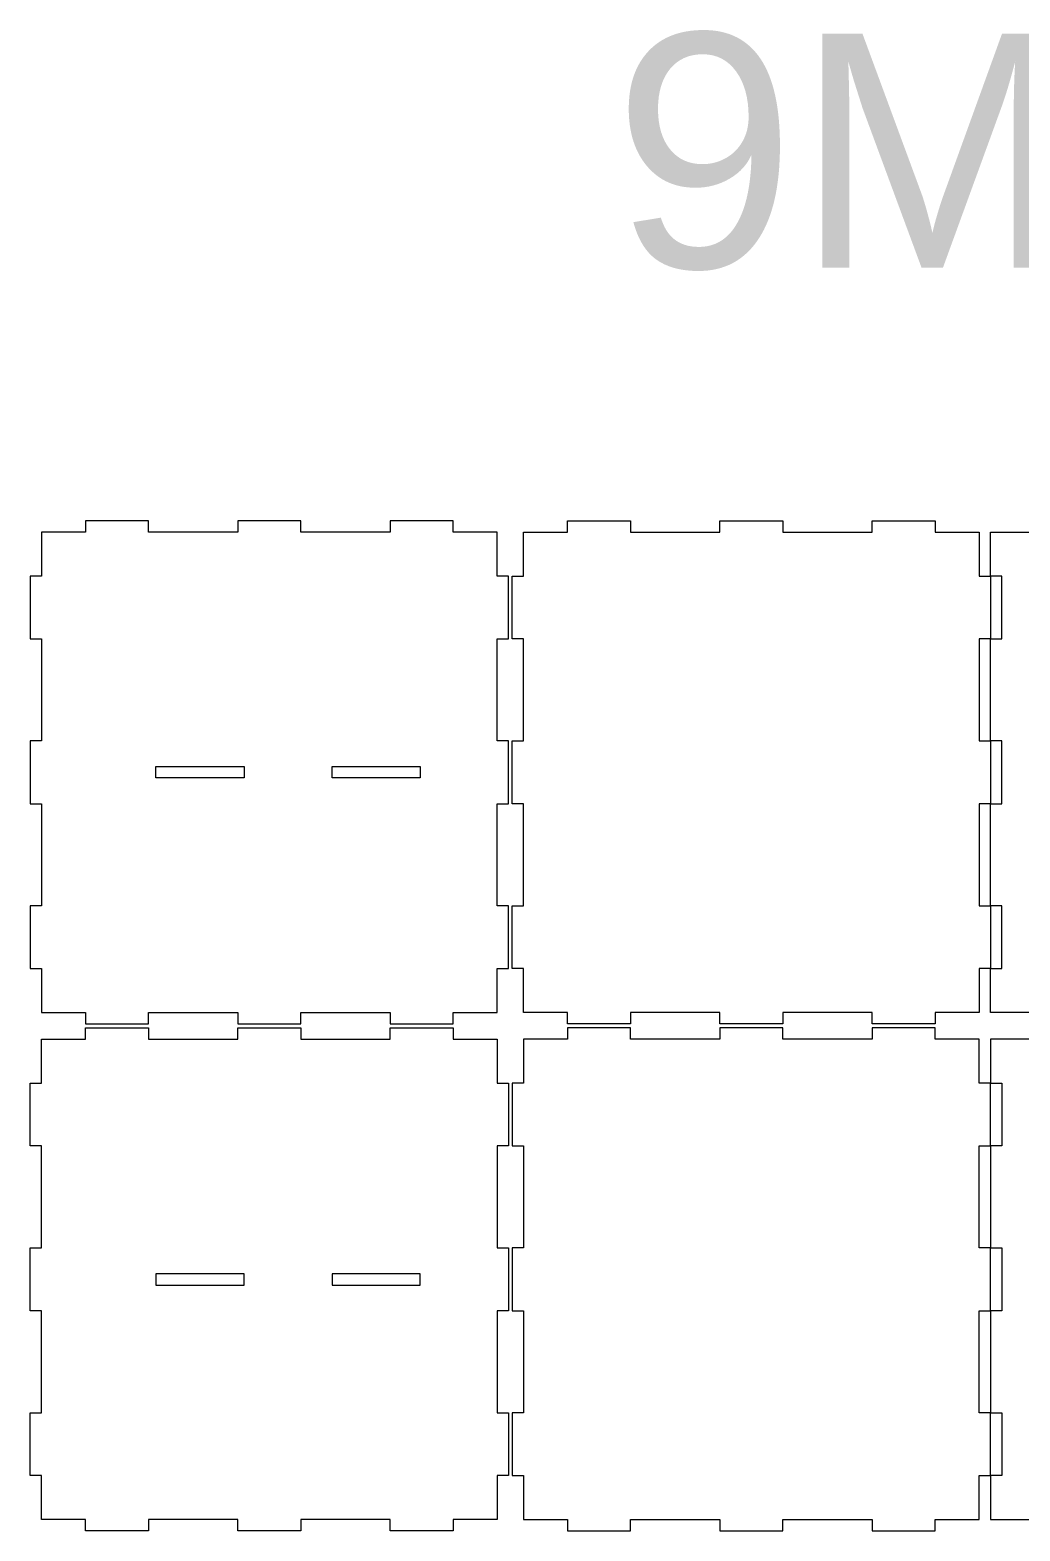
# Model space of a CAD drawing. Header units: millimetres. Extents: x -1649 to 1561, y -460 to 2135.
# Drawn here: x -1649 to -863, y 942 to 2135 of the extents above; entities that cross this region are included whole.
import ezdxf

# ---------------------------------------------------------------- set-up
doc = ezdxf.new("R2010")
doc.units = ezdxf.units.MM
doc.header["$MEASUREMENT"] = 0
doc.layers.add('Layer 1', color=7, linetype='Continuous')
doc.styles.add('0', font='arial.ttf', dxfattribs={"height": 1})

msp = doc.modelspace()

# ---------------------------------------------------------------- linework, layer by layer
at = {"layer": 'Layer 1', "color": 250, "lineweight": 20}
for points, knots in [([(-1555.2478, 1345.2375), (-1555.2478, 1345.2375), (-1605.2478, 1345.2375), (-1605.2478, 1345.2375), (-1605.2478, 1345.2375), (-1605.2478, 1345.2375), (-1605.2478, 1354.2375), (-1605.2478, 1354.2375), (-1605.2478, 1354.2375), (-1605.2478, 1354.2375), (-1640.2478, 1354.2375), (-1640.2478, 1354.2375), (-1640.2478, 1354.2375), (-1640.2478, 1354.2375), (-1640.2478, 1389.2375), (-1640.2478, 1389.2375), (-1640.2478, 1389.2375), (-1640.2478, 1389.2375), (-1649.2478, 1389.2375), (-1649.2478, 1389.2375), (-1649.2478, 1389.2375), (-1649.2478, 1389.2375), (-1649.2478, 1439.2375), (-1649.2478, 1439.2375), (-1649.2478, 1439.2375), (-1649.2478, 1439.2375), (-1640.2478, 1439.2375), (-1640.2478, 1439.2375), (-1640.2478, 1439.2375), (-1640.2478, 1439.2375), (-1640.2478, 1520.2375), (-1640.2478, 1520.2375), (-1640.2478, 1520.2375), (-1640.2478, 1520.2375), (-1649.2478, 1520.2375), (-1649.2478, 1520.2375), (-1649.2478, 1520.2375), (-1649.2478, 1520.2375), (-1649.2478, 1570.2374), (-1649.2478, 1570.2374), (-1649.2478, 1570.2374), (-1649.2478, 1570.2374), (-1640.2478, 1570.2374), (-1640.2478, 1570.2374), (-1640.2478, 1570.2374), (-1640.2478, 1570.2374), (-1640.2478, 1651.2374), (-1640.2478, 1651.2374), (-1640.2478, 1651.2374), (-1640.2478, 1651.2374), (-1649.2478, 1651.2374), (-1649.2478, 1651.2374), (-1649.2478, 1651.2374), (-1649.2478, 1651.2374), (-1649.2478, 1701.2374), (-1649.2478, 1701.2374), (-1649.2478, 1701.2374), (-1649.2478, 1701.2374), (-1640.2478, 1701.2374), (-1640.2478, 1701.2374), (-1640.2478, 1701.2374), (-1640.2478, 1701.2374), (-1640.2478, 1736.2374), (-1640.2478, 1736.2374), (-1640.2478, 1736.2374), (-1640.2478, 1736.2374), (-1605.2478, 1736.2374), (-1605.2478, 1736.2374), (-1605.2478, 1736.2374), (-1605.2478, 1736.2374), (-1605.2478, 1745.2374), (-1605.2478, 1745.2374), (-1605.2478, 1745.2374), (-1605.2478, 1745.2374), (-1555.2478, 1745.2374), (-1555.2478, 1745.2374), (-1555.2478, 1745.2374), (-1555.2478, 1745.2374), (-1555.2478, 1736.2374), (-1555.2478, 1736.2374), (-1555.2478, 1736.2374), (-1555.2478, 1736.2374), (-1484.2478, 1736.2374), (-1484.2478, 1736.2374), (-1484.2478, 1736.2374), (-1484.2478, 1736.2374), (-1484.2478, 1745.2374), (-1484.2478, 1745.2374), (-1484.2478, 1745.2374), (-1484.2478, 1745.2374), (-1434.2479, 1745.2374), (-1434.2479, 1745.2374), (-1434.2479, 1745.2374), (-1434.2479, 1745.2374), (-1434.2479, 1736.2374), (-1434.2479, 1736.2374), (-1434.2479, 1736.2374), (-1434.2479, 1736.2374), (-1363.2479, 1736.2374), (-1363.2479, 1736.2374), (-1363.2479, 1736.2374), (-1363.2479, 1736.2374), (-1363.2479, 1745.2374), (-1363.2479, 1745.2374), (-1363.2479, 1745.2374), (-1363.2479, 1745.2374), (-1313.2479, 1745.2374), (-1313.2479, 1745.2374), (-1313.2479, 1745.2374), (-1313.2479, 1745.2374), (-1313.2479, 1736.2374), (-1313.2479, 1736.2374), (-1313.2479, 1736.2374), (-1313.2479, 1736.2374), (-1278.2479, 1736.2374), (-1278.2479, 1736.2374), (-1278.2479, 1736.2374), (-1278.2479, 1736.2374), (-1278.2479, 1701.2374), (-1278.2479, 1701.2374), (-1278.2479, 1701.2374), (-1278.2479, 1701.2374), (-1269.2479, 1701.2374), (-1269.2479, 1701.2374), (-1269.2479, 1701.2374), (-1269.2479, 1701.2374), (-1269.2479, 1651.2374), (-1269.2479, 1651.2374), (-1269.2479, 1651.2374), (-1269.2479, 1651.2374), (-1278.2479, 1651.2374), (-1278.2479, 1651.2374), (-1278.2479, 1651.2374), (-1278.2479, 1651.2374), (-1278.2479, 1570.2374), (-1278.2479, 1570.2374), (-1278.2479, 1570.2374), (-1278.2479, 1570.2374), (-1269.2479, 1570.2374), (-1269.2479, 1570.2374), (-1269.2479, 1570.2374), (-1269.2479, 1570.2374), (-1269.2479, 1520.2375), (-1269.2479, 1520.2375), (-1269.2479, 1520.2375), (-1269.2479, 1520.2375), (-1278.2479, 1520.2375), (-1278.2479, 1520.2375), (-1278.2479, 1520.2375), (-1278.2479, 1520.2375), (-1278.2479, 1439.2375), (-1278.2479, 1439.2375), (-1278.2479, 1439.2375), (-1278.2479, 1439.2375), (-1269.2479, 1439.2375), (-1269.2479, 1439.2375), (-1269.2479, 1439.2375), (-1269.2479, 1439.2375), (-1269.2479, 1389.2375), (-1269.2479, 1389.2375), (-1269.2479, 1389.2375), (-1269.2479, 1389.2375), (-1278.2479, 1389.2375), (-1278.2479, 1389.2375), (-1278.2479, 1389.2375), (-1278.2479, 1389.2375), (-1278.2479, 1354.2375), (-1278.2479, 1354.2375), (-1278.2479, 1354.2375), (-1278.2479, 1354.2375), (-1313.2479, 1354.2375), (-1313.2479, 1354.2375), (-1313.2479, 1354.2375), (-1313.2479, 1354.2375), (-1313.2479, 1345.2375), (-1313.2479, 1345.2375), (-1313.2479, 1345.2375), (-1313.2479, 1345.2375), (-1363.2479, 1345.2375), (-1363.2479, 1345.2375), (-1363.2479, 1345.2375), (-1363.2479, 1345.2375), (-1363.2479, 1354.2375), (-1363.2479, 1354.2375), (-1363.2479, 1354.2375), (-1363.2479, 1354.2375), (-1434.2479, 1354.2375), (-1434.2479, 1354.2375), (-1434.2479, 1354.2375), (-1434.2479, 1354.2375), (-1434.2479, 1345.2375), (-1434.2479, 1345.2375), (-1434.2479, 1345.2375), (-1434.2479, 1345.2375), (-1484.2478, 1345.2375), (-1484.2478, 1345.2375), (-1484.2478, 1345.2375), (-1484.2478, 1345.2375), (-1484.2478, 1354.2375), (-1484.2478, 1354.2375), (-1484.2478, 1354.2375), (-1484.2478, 1354.2375), (-1555.2478, 1354.2375), (-1555.2478, 1354.2375), (-1555.2478, 1354.2375), (-1555.2478, 1354.2375), (-1555.2478, 1345.2375), (-1555.2478, 1345.2375)], [0, 0, 0, 0, 0.018867925, 0.018867925, 0.018867925, 0.018867925, 0.037735849, 0.037735849, 0.037735849, 0.037735849, 0.056603774, 0.056603774, 0.056603774, 0.056603774, 0.075471698, 0.075471698, 0.075471698, 0.075471698, 0.094339623, 0.094339623, 0.094339623, 0.094339623, 0.113207547, 0.113207547, 0.113207547, 0.113207547, 0.132075472, 0.132075472, 0.132075472, 0.132075472, 0.150943396, 0.150943396, 0.150943396, 0.150943396, 0.169811321, 0.169811321, 0.169811321, 0.169811321, 0.188679245, 0.188679245, 0.188679245, 0.188679245, 0.20754717, 0.20754717, 0.20754717, 0.20754717, 0.226415094, 0.226415094, 0.226415094, 0.226415094, 0.245283019, 0.245283019, 0.245283019, 0.245283019, 0.264150943, 0.264150943, 0.264150943, 0.264150943, 0.283018868, 0.283018868, 0.283018868, 0.283018868, 0.301886792, 0.301886792, 0.301886792, 0.301886792, 0.320754717, 0.320754717, 0.320754717, 0.320754717, 0.339622642, 0.339622642, 0.339622642, 0.339622642, 0.358490566, 0.358490566, 0.358490566, 0.358490566, 0.377358491, 0.377358491, 0.377358491, 0.377358491, 0.396226415, 0.396226415, 0.396226415, 0.396226415, 0.41509434, 0.41509434, 0.41509434, 0.41509434, 0.433962264, 0.433962264, 0.433962264, 0.433962264, 0.452830189, 0.452830189, 0.452830189, 0.452830189, 0.471698113, 0.471698113, 0.471698113, 0.471698113, 0.490566038, 0.490566038, 0.490566038, 0.490566038, 0.509433962, 0.509433962, 0.509433962, 0.509433962, 0.528301887, 0.528301887, 0.528301887, 0.528301887, 0.547169811, 0.547169811, 0.547169811, 0.547169811, 0.566037736, 0.566037736, 0.566037736, 0.566037736, 0.58490566, 0.58490566, 0.58490566, 0.58490566, 0.603773585, 0.603773585, 0.603773585, 0.603773585, 0.622641509, 0.622641509, 0.622641509, 0.622641509, 0.641509434, 0.641509434, 0.641509434, 0.641509434, 0.660377358, 0.660377358, 0.660377358, 0.660377358, 0.679245283, 0.679245283, 0.679245283, 0.679245283, 0.698113208, 0.698113208, 0.698113208, 0.698113208, 0.716981132, 0.716981132, 0.716981132, 0.716981132, 0.735849057, 0.735849057, 0.735849057, 0.735849057, 0.754716981, 0.754716981, 0.754716981, 0.754716981, 0.773584906, 0.773584906, 0.773584906, 0.773584906, 0.79245283, 0.79245283, 0.79245283, 0.79245283, 0.811320755, 0.811320755, 0.811320755, 0.811320755, 0.830188679, 0.830188679, 0.830188679, 0.830188679, 0.849056604, 0.849056604, 0.849056604, 0.849056604, 0.867924528, 0.867924528, 0.867924528, 0.867924528, 0.886792453, 0.886792453, 0.886792453, 0.886792453, 0.905660377, 0.905660377, 0.905660377, 0.905660377, 0.924528302, 0.924528302, 0.924528302, 0.924528302, 0.943396226, 0.943396226, 0.943396226, 0.943396226, 0.962264151, 0.962264151, 0.962264151, 0.962264151, 1, 1, 1, 1]), ([(-980.248, 1345.2375), (-980.248, 1345.2375), (-930.248, 1345.2375), (-930.248, 1345.2375), (-930.248, 1345.2375), (-930.248, 1345.2375), (-930.248, 1354.2375), (-930.248, 1354.2375), (-930.248, 1354.2375), (-930.248, 1354.2375), (-895.248, 1354.2375), (-895.248, 1354.2375), (-895.248, 1354.2375), (-895.248, 1354.2375), (-895.248, 1389.2375), (-895.248, 1389.2375), (-895.248, 1389.2375), (-895.248, 1389.2375), (-886.248, 1389.2375), (-886.248, 1389.2375), (-886.248, 1389.2375), (-886.248, 1389.2375), (-886.248, 1439.2375), (-886.248, 1439.2375), (-886.248, 1439.2375), (-886.248, 1439.2375), (-895.248, 1439.2375), (-895.248, 1439.2375), (-895.248, 1439.2375), (-895.248, 1439.2375), (-895.248, 1520.2375), (-895.248, 1520.2375), (-895.248, 1520.2375), (-895.248, 1520.2375), (-886.248, 1520.2375), (-886.248, 1520.2375), (-886.248, 1520.2375), (-886.248, 1520.2375), (-886.248, 1570.2374), (-886.248, 1570.2374), (-886.248, 1570.2374), (-886.248, 1570.2374), (-895.248, 1570.2374), (-895.248, 1570.2374), (-895.248, 1570.2374), (-895.248, 1570.2374), (-895.248, 1651.2374), (-895.248, 1651.2374), (-895.248, 1651.2374), (-895.248, 1651.2374), (-886.248, 1651.2374), (-886.248, 1651.2374), (-886.248, 1651.2374), (-886.248, 1651.2374), (-886.248, 1701.2374), (-886.248, 1701.2374), (-886.248, 1701.2374), (-886.248, 1701.2374), (-895.248, 1701.2374), (-895.248, 1701.2374), (-895.248, 1701.2374), (-895.248, 1701.2374), (-895.248, 1736.2374), (-895.248, 1736.2374), (-895.248, 1736.2374), (-895.248, 1736.2374), (-930.248, 1736.2374), (-930.248, 1736.2374), (-930.248, 1736.2374), (-930.248, 1736.2374), (-930.248, 1745.2374), (-930.248, 1745.2374), (-930.248, 1745.2374), (-930.248, 1745.2374), (-980.248, 1745.2374), (-980.248, 1745.2374), (-980.248, 1745.2374), (-980.248, 1745.2374), (-980.248, 1736.2374), (-980.248, 1736.2374), (-980.248, 1736.2374), (-980.248, 1736.2374), (-1051.248, 1736.2374), (-1051.248, 1736.2374), (-1051.248, 1736.2374), (-1051.248, 1736.2374), (-1051.248, 1745.2374), (-1051.248, 1745.2374), (-1051.248, 1745.2374), (-1051.248, 1745.2374), (-1101.2479, 1745.2374), (-1101.2479, 1745.2374), (-1101.2479, 1745.2374), (-1101.2479, 1745.2374), (-1101.2479, 1736.2374), (-1101.2479, 1736.2374), (-1101.2479, 1736.2374), (-1101.2479, 1736.2374), (-1172.2479, 1736.2374), (-1172.2479, 1736.2374), (-1172.2479, 1736.2374), (-1172.2479, 1736.2374), (-1172.2479, 1745.2374), (-1172.2479, 1745.2374), (-1172.2479, 1745.2374), (-1172.2479, 1745.2374), (-1222.2479, 1745.2374), (-1222.2479, 1745.2374), (-1222.2479, 1745.2374), (-1222.2479, 1745.2374), (-1222.2479, 1736.2374), (-1222.2479, 1736.2374), (-1222.2479, 1736.2374), (-1222.2479, 1736.2374), (-1257.2479, 1736.2374), (-1257.2479, 1736.2374), (-1257.2479, 1736.2374), (-1257.2479, 1736.2374), (-1257.2479, 1701.2374), (-1257.2479, 1701.2374), (-1257.2479, 1701.2374), (-1257.2479, 1701.2374), (-1266.2479, 1701.2374), (-1266.2479, 1701.2374), (-1266.2479, 1701.2374), (-1266.2479, 1701.2374), (-1266.2479, 1651.2374), (-1266.2479, 1651.2374), (-1266.2479, 1651.2374), (-1266.2479, 1651.2374), (-1257.2479, 1651.2374), (-1257.2479, 1651.2374), (-1257.2479, 1651.2374), (-1257.2479, 1651.2374), (-1257.2479, 1570.2374), (-1257.2479, 1570.2374), (-1257.2479, 1570.2374), (-1257.2479, 1570.2374), (-1266.2479, 1570.2374), (-1266.2479, 1570.2374), (-1266.2479, 1570.2374), (-1266.2479, 1570.2374), (-1266.2479, 1520.2375), (-1266.2479, 1520.2375), (-1266.2479, 1520.2375), (-1266.2479, 1520.2375), (-1257.2479, 1520.2375), (-1257.2479, 1520.2375), (-1257.2479, 1520.2375), (-1257.2479, 1520.2375), (-1257.2479, 1439.2375), (-1257.2479, 1439.2375), (-1257.2479, 1439.2375), (-1257.2479, 1439.2375), (-1266.2479, 1439.2375), (-1266.2479, 1439.2375), (-1266.2479, 1439.2375), (-1266.2479, 1439.2375), (-1266.2479, 1389.2375), (-1266.2479, 1389.2375), (-1266.2479, 1389.2375), (-1266.2479, 1389.2375), (-1257.2479, 1389.2375), (-1257.2479, 1389.2375), (-1257.2479, 1389.2375), (-1257.2479, 1389.2375), (-1257.2479, 1354.2375), (-1257.2479, 1354.2375), (-1257.2479, 1354.2375), (-1257.2479, 1354.2375), (-1222.2479, 1354.2375), (-1222.2479, 1354.2375), (-1222.2479, 1354.2375), (-1222.2479, 1354.2375), (-1222.2479, 1345.2375), (-1222.2479, 1345.2375), (-1222.2479, 1345.2375), (-1222.2479, 1345.2375), (-1172.2479, 1345.2375), (-1172.2479, 1345.2375), (-1172.2479, 1345.2375), (-1172.2479, 1345.2375), (-1172.2479, 1354.2375), (-1172.2479, 1354.2375), (-1172.2479, 1354.2375), (-1172.2479, 1354.2375), (-1101.2479, 1354.2375), (-1101.2479, 1354.2375), (-1101.2479, 1354.2375), (-1101.2479, 1354.2375), (-1101.2479, 1345.2375), (-1101.2479, 1345.2375), (-1101.2479, 1345.2375), (-1101.2479, 1345.2375), (-1051.248, 1345.2375), (-1051.248, 1345.2375), (-1051.248, 1345.2375), (-1051.248, 1345.2375), (-1051.248, 1354.2375), (-1051.248, 1354.2375), (-1051.248, 1354.2375), (-1051.248, 1354.2375), (-980.248, 1354.2375), (-980.248, 1354.2375), (-980.248, 1354.2375), (-980.248, 1354.2375), (-980.248, 1345.2375), (-980.248, 1345.2375)], [0, 0, 0, 0, 0.018867925, 0.018867925, 0.018867925, 0.018867925, 0.037735849, 0.037735849, 0.037735849, 0.037735849, 0.056603774, 0.056603774, 0.056603774, 0.056603774, 0.075471698, 0.075471698, 0.075471698, 0.075471698, 0.094339623, 0.094339623, 0.094339623, 0.094339623, 0.113207547, 0.113207547, 0.113207547, 0.113207547, 0.132075472, 0.132075472, 0.132075472, 0.132075472, 0.150943396, 0.150943396, 0.150943396, 0.150943396, 0.169811321, 0.169811321, 0.169811321, 0.169811321, 0.188679245, 0.188679245, 0.188679245, 0.188679245, 0.20754717, 0.20754717, 0.20754717, 0.20754717, 0.226415094, 0.226415094, 0.226415094, 0.226415094, 0.245283019, 0.245283019, 0.245283019, 0.245283019, 0.264150943, 0.264150943, 0.264150943, 0.264150943, 0.283018868, 0.283018868, 0.283018868, 0.283018868, 0.301886792, 0.301886792, 0.301886792, 0.301886792, 0.320754717, 0.320754717, 0.320754717, 0.320754717, 0.339622642, 0.339622642, 0.339622642, 0.339622642, 0.358490566, 0.358490566, 0.358490566, 0.358490566, 0.377358491, 0.377358491, 0.377358491, 0.377358491, 0.396226415, 0.396226415, 0.396226415, 0.396226415, 0.41509434, 0.41509434, 0.41509434, 0.41509434, 0.433962264, 0.433962264, 0.433962264, 0.433962264, 0.452830189, 0.452830189, 0.452830189, 0.452830189, 0.471698113, 0.471698113, 0.471698113, 0.471698113, 0.490566038, 0.490566038, 0.490566038, 0.490566038, 0.509433962, 0.509433962, 0.509433962, 0.509433962, 0.528301887, 0.528301887, 0.528301887, 0.528301887, 0.547169811, 0.547169811, 0.547169811, 0.547169811, 0.566037736, 0.566037736, 0.566037736, 0.566037736, 0.58490566, 0.58490566, 0.58490566, 0.58490566, 0.603773585, 0.603773585, 0.603773585, 0.603773585, 0.622641509, 0.622641509, 0.622641509, 0.622641509, 0.641509434, 0.641509434, 0.641509434, 0.641509434, 0.660377358, 0.660377358, 0.660377358, 0.660377358, 0.679245283, 0.679245283, 0.679245283, 0.679245283, 0.698113208, 0.698113208, 0.698113208, 0.698113208, 0.716981132, 0.716981132, 0.716981132, 0.716981132, 0.735849057, 0.735849057, 0.735849057, 0.735849057, 0.754716981, 0.754716981, 0.754716981, 0.754716981, 0.773584906, 0.773584906, 0.773584906, 0.773584906, 0.79245283, 0.79245283, 0.79245283, 0.79245283, 0.811320755, 0.811320755, 0.811320755, 0.811320755, 0.830188679, 0.830188679, 0.830188679, 0.830188679, 0.849056604, 0.849056604, 0.849056604, 0.849056604, 0.867924528, 0.867924528, 0.867924528, 0.867924528, 0.886792453, 0.886792453, 0.886792453, 0.886792453, 0.905660377, 0.905660377, 0.905660377, 0.905660377, 0.924528302, 0.924528302, 0.924528302, 0.924528302, 0.943396226, 0.943396226, 0.943396226, 0.943396226, 0.962264151, 0.962264151, 0.962264151, 0.962264151, 1, 1, 1, 1]), ([(-521.2481, 1736.2374), (-521.2481, 1736.2374), (-636.2481, 1736.2374), (-636.2481, 1736.2374), (-636.2481, 1736.2374), (-636.2481, 1736.2374), (-636.2481, 1745.2374), (-636.2481, 1745.2374), (-636.2481, 1745.2374), (-636.2481, 1745.2374), (-686.248, 1745.2374), (-686.248, 1745.2374), (-686.248, 1745.2374), (-686.248, 1745.2374), (-686.248, 1736.2374), (-686.248, 1736.2374), (-686.248, 1736.2374), (-686.248, 1736.2374), (-801.248, 1736.2374), (-801.248, 1736.2374), (-801.248, 1736.2374), (-801.248, 1736.2374), (-801.248, 1745.2374), (-801.248, 1745.2374), (-801.248, 1745.2374), (-801.248, 1745.2374), (-851.248, 1745.2374), (-851.248, 1745.2374), (-851.248, 1745.2374), (-851.248, 1745.2374), (-851.248, 1736.2374), (-851.248, 1736.2374), (-851.248, 1736.2374), (-851.248, 1736.2374), (-886.248, 1736.2374), (-886.248, 1736.2374), (-886.248, 1736.2374), (-886.248, 1736.2374), (-886.248, 1701.2374), (-886.248, 1701.2374), (-886.248, 1701.2374), (-886.248, 1701.2374), (-877.248, 1701.2374), (-877.248, 1701.2374), (-877.248, 1701.2374), (-877.248, 1701.2374), (-877.248, 1651.2374), (-877.248, 1651.2374), (-877.248, 1651.2374), (-877.248, 1651.2374), (-886.248, 1651.2374), (-886.248, 1651.2374), (-886.248, 1651.2374), (-886.248, 1651.2374), (-886.248, 1570.2374), (-886.248, 1570.2374), (-886.248, 1570.2374), (-886.248, 1570.2374), (-877.248, 1570.2374), (-877.248, 1570.2374), (-877.248, 1570.2374), (-877.248, 1570.2374), (-877.248, 1520.2375), (-877.248, 1520.2375), (-877.248, 1520.2375), (-877.248, 1520.2375), (-886.248, 1520.2375), (-886.248, 1520.2375), (-886.248, 1520.2375), (-886.248, 1520.2375), (-886.248, 1439.2375), (-886.248, 1439.2375), (-886.248, 1439.2375), (-886.248, 1439.2375), (-877.248, 1439.2375), (-877.248, 1439.2375), (-877.248, 1439.2375), (-877.248, 1439.2375), (-877.248, 1389.2375), (-877.248, 1389.2375), (-877.248, 1389.2375), (-877.248, 1389.2375), (-886.248, 1389.2375), (-886.248, 1389.2375), (-886.248, 1389.2375), (-886.248, 1389.2375), (-886.248, 1354.2375), (-886.248, 1354.2375), (-886.248, 1354.2375), (-886.248, 1354.2375), (-851.248, 1354.2375), (-851.248, 1354.2375), (-851.248, 1354.2375), (-851.248, 1354.2375), (-851.248, 1345.2375), (-851.248, 1345.2375), (-851.248, 1345.2375), (-851.248, 1345.2375), (-801.248, 1345.2375), (-801.248, 1345.2375), (-801.248, 1345.2375), (-801.248, 1345.2375), (-801.248, 1354.2375), (-801.248, 1354.2375), (-801.248, 1354.2375), (-801.248, 1354.2375), (-686.248, 1354.2375), (-686.248, 1354.2375), (-686.248, 1354.2375), (-686.248, 1354.2375), (-686.248, 1345.2375), (-686.248, 1345.2375), (-686.248, 1345.2375), (-686.248, 1345.2375), (-636.2481, 1345.2375), (-636.2481, 1345.2375), (-636.2481, 1345.2375), (-636.2481, 1345.2375), (-636.2481, 1354.2375), (-636.2481, 1354.2375), (-636.2481, 1354.2375), (-636.2481, 1354.2375), (-521.2481, 1354.2375), (-521.2481, 1354.2375), (-521.2481, 1354.2375), (-521.2481, 1354.2375), (-521.2481, 1345.2375), (-521.2481, 1345.2375), (-521.2481, 1345.2375), (-521.2481, 1345.2375), (-471.2481, 1345.2375), (-471.2481, 1345.2375), (-471.2481, 1345.2375), (-471.2481, 1345.2375), (-471.2481, 1354.2375), (-471.2481, 1354.2375), (-471.2481, 1354.2375), (-471.2481, 1354.2375), (-436.2481, 1354.2375), (-436.2481, 1354.2375), (-436.2481, 1354.2375), (-436.2481, 1354.2375), (-436.2481, 1389.2375), (-436.2481, 1389.2375), (-436.2481, 1389.2375), (-436.2481, 1389.2375), (-445.2481, 1389.2375), (-445.2481, 1389.2375), (-445.2481, 1389.2375), (-445.2481, 1389.2375), (-445.2481, 1439.2375), (-445.2481, 1439.2375), (-445.2481, 1439.2375), (-445.2481, 1439.2375), (-436.2481, 1439.2375), (-436.2481, 1439.2375), (-436.2481, 1439.2375), (-436.2481, 1439.2375), (-436.2481, 1520.2375), (-436.2481, 1520.2375), (-436.2481, 1520.2375), (-436.2481, 1520.2375), (-445.2481, 1520.2375), (-445.2481, 1520.2375), (-445.2481, 1520.2375), (-445.2481, 1520.2375), (-445.2481, 1570.2374), (-445.2481, 1570.2374), (-445.2481, 1570.2374), (-445.2481, 1570.2374), (-436.2481, 1570.2374), (-436.2481, 1570.2374), (-436.2481, 1570.2374), (-436.2481, 1570.2374), (-436.2481, 1651.2374), (-436.2481, 1651.2374), (-436.2481, 1651.2374), (-436.2481, 1651.2374), (-445.2481, 1651.2374), (-445.2481, 1651.2374), (-445.2481, 1651.2374), (-445.2481, 1651.2374), (-445.2481, 1701.2374), (-445.2481, 1701.2374), (-445.2481, 1701.2374), (-445.2481, 1701.2374), (-436.2481, 1701.2374), (-436.2481, 1701.2374), (-436.2481, 1701.2374), (-436.2481, 1701.2374), (-436.2481, 1736.2374), (-436.2481, 1736.2374), (-436.2481, 1736.2374), (-436.2481, 1736.2374), (-471.2481, 1736.2374), (-471.2481, 1736.2374), (-471.2481, 1736.2374), (-471.2481, 1736.2374), (-471.2481, 1745.2374), (-471.2481, 1745.2374), (-471.2481, 1745.2374), (-471.2481, 1745.2374), (-521.2481, 1745.2374), (-521.2481, 1745.2374), (-521.2481, 1745.2374), (-521.2481, 1745.2374), (-521.2481, 1736.2374), (-521.2481, 1736.2374)], [0, 0, 0, 0, 0.018867925, 0.018867925, 0.018867925, 0.018867925, 0.037735849, 0.037735849, 0.037735849, 0.037735849, 0.056603774, 0.056603774, 0.056603774, 0.056603774, 0.075471698, 0.075471698, 0.075471698, 0.075471698, 0.094339623, 0.094339623, 0.094339623, 0.094339623, 0.113207547, 0.113207547, 0.113207547, 0.113207547, 0.132075472, 0.132075472, 0.132075472, 0.132075472, 0.150943396, 0.150943396, 0.150943396, 0.150943396, 0.169811321, 0.169811321, 0.169811321, 0.169811321, 0.188679245, 0.188679245, 0.188679245, 0.188679245, 0.20754717, 0.20754717, 0.20754717, 0.20754717, 0.226415094, 0.226415094, 0.226415094, 0.226415094, 0.245283019, 0.245283019, 0.245283019, 0.245283019, 0.264150943, 0.264150943, 0.264150943, 0.264150943, 0.283018868, 0.283018868, 0.283018868, 0.283018868, 0.301886792, 0.301886792, 0.301886792, 0.301886792, 0.320754717, 0.320754717, 0.320754717, 0.320754717, 0.339622642, 0.339622642, 0.339622642, 0.339622642, 0.358490566, 0.358490566, 0.358490566, 0.358490566, 0.377358491, 0.377358491, 0.377358491, 0.377358491, 0.396226415, 0.396226415, 0.396226415, 0.396226415, 0.41509434, 0.41509434, 0.41509434, 0.41509434, 0.433962264, 0.433962264, 0.433962264, 0.433962264, 0.452830189, 0.452830189, 0.452830189, 0.452830189, 0.471698113, 0.471698113, 0.471698113, 0.471698113, 0.490566038, 0.490566038, 0.490566038, 0.490566038, 0.509433962, 0.509433962, 0.509433962, 0.509433962, 0.528301887, 0.528301887, 0.528301887, 0.528301887, 0.547169811, 0.547169811, 0.547169811, 0.547169811, 0.566037736, 0.566037736, 0.566037736, 0.566037736, 0.58490566, 0.58490566, 0.58490566, 0.58490566, 0.603773585, 0.603773585, 0.603773585, 0.603773585, 0.622641509, 0.622641509, 0.622641509, 0.622641509, 0.641509434, 0.641509434, 0.641509434, 0.641509434, 0.660377358, 0.660377358, 0.660377358, 0.660377358, 0.679245283, 0.679245283, 0.679245283, 0.679245283, 0.698113208, 0.698113208, 0.698113208, 0.698113208, 0.716981132, 0.716981132, 0.716981132, 0.716981132, 0.735849057, 0.735849057, 0.735849057, 0.735849057, 0.754716981, 0.754716981, 0.754716981, 0.754716981, 0.773584906, 0.773584906, 0.773584906, 0.773584906, 0.79245283, 0.79245283, 0.79245283, 0.79245283, 0.811320755, 0.811320755, 0.811320755, 0.811320755, 0.830188679, 0.830188679, 0.830188679, 0.830188679, 0.849056604, 0.849056604, 0.849056604, 0.849056604, 0.867924528, 0.867924528, 0.867924528, 0.867924528, 0.886792453, 0.886792453, 0.886792453, 0.886792453, 0.905660377, 0.905660377, 0.905660377, 0.905660377, 0.924528302, 0.924528302, 0.924528302, 0.924528302, 0.943396226, 0.943396226, 0.943396226, 0.943396226, 0.962264151, 0.962264151, 0.962264151, 0.962264151, 1, 1, 1, 1]), ([(-1549.2478, 1540.7374), (-1549.2478, 1540.7374), (-1479.2478, 1540.7374), (-1479.2478, 1540.7374), (-1479.2478, 1540.7374), (-1479.2478, 1540.7374), (-1479.2478, 1549.7374), (-1479.2478, 1549.7374), (-1479.2478, 1549.7374), (-1479.2478, 1549.7374), (-1549.2478, 1549.7374), (-1549.2478, 1549.7374), (-1549.2478, 1549.7374), (-1549.2478, 1549.7374), (-1549.2478, 1540.7374), (-1549.2478, 1540.7374)], [0, 0, 0, 0, 0.2, 0.2, 0.2, 0.2, 0.4, 0.4, 0.4, 0.4, 0.6, 0.6, 0.6, 0.6, 1, 1, 1, 1]), ([(-1409.2479, 1540.7374), (-1409.2479, 1540.7374), (-1339.2479, 1540.7374), (-1339.2479, 1540.7374), (-1339.2479, 1540.7374), (-1339.2479, 1540.7374), (-1339.2479, 1549.7374), (-1339.2479, 1549.7374), (-1339.2479, 1549.7374), (-1339.2479, 1549.7374), (-1409.2479, 1549.7374), (-1409.2479, 1549.7374), (-1409.2479, 1549.7374), (-1409.2479, 1549.7374), (-1409.2479, 1540.7374), (-1409.2479, 1540.7374)], [0, 0, 0, 0, 0.2, 0.2, 0.2, 0.2, 0.4, 0.4, 0.4, 0.4, 0.6, 0.6, 0.6, 0.6, 1, 1, 1, 1]), ([(-1555.2478, 1342.2375), (-1555.2478, 1342.2375), (-1605.2478, 1342.2375), (-1605.2478, 1342.2375), (-1605.2478, 1342.2375), (-1605.2478, 1342.2375), (-1605.2478, 1333.2375), (-1605.2478, 1333.2375), (-1605.2478, 1333.2375), (-1605.2478, 1333.2375), (-1640.2478, 1333.2375), (-1640.2478, 1333.2375), (-1640.2478, 1333.2375), (-1640.2478, 1333.2375), (-1640.2478, 1298.2375), (-1640.2478, 1298.2375), (-1640.2478, 1298.2375), (-1640.2478, 1298.2375), (-1649.2478, 1298.2375), (-1649.2478, 1298.2375), (-1649.2478, 1298.2375), (-1649.2478, 1298.2375), (-1649.2478, 1248.2375), (-1649.2478, 1248.2375), (-1649.2478, 1248.2375), (-1649.2478, 1248.2375), (-1640.2478, 1248.2375), (-1640.2478, 1248.2375), (-1640.2478, 1248.2375), (-1640.2478, 1248.2375), (-1640.2478, 1167.2375), (-1640.2478, 1167.2375), (-1640.2478, 1167.2375), (-1640.2478, 1167.2375), (-1649.2478, 1167.2375), (-1649.2478, 1167.2375), (-1649.2478, 1167.2375), (-1649.2478, 1167.2375), (-1649.2478, 1117.2376), (-1649.2478, 1117.2376), (-1649.2478, 1117.2376), (-1649.2478, 1117.2376), (-1640.2478, 1117.2376), (-1640.2478, 1117.2376), (-1640.2478, 1117.2376), (-1640.2478, 1117.2376), (-1640.2478, 1036.2376), (-1640.2478, 1036.2376), (-1640.2478, 1036.2376), (-1640.2478, 1036.2376), (-1649.2478, 1036.2376), (-1649.2478, 1036.2376), (-1649.2478, 1036.2376), (-1649.2478, 1036.2376), (-1649.2478, 986.2376), (-1649.2478, 986.2376), (-1649.2478, 986.2376), (-1649.2478, 986.2376), (-1640.2478, 986.2376), (-1640.2478, 986.2376), (-1640.2478, 986.2376), (-1640.2478, 986.2376), (-1640.2478, 951.2376), (-1640.2478, 951.2376), (-1640.2478, 951.2376), (-1640.2478, 951.2376), (-1605.2478, 951.2376), (-1605.2478, 951.2376), (-1605.2478, 951.2376), (-1605.2478, 951.2376), (-1605.2478, 942.2376), (-1605.2478, 942.2376), (-1605.2478, 942.2376), (-1605.2478, 942.2376), (-1555.2478, 942.2376), (-1555.2478, 942.2376), (-1555.2478, 942.2376), (-1555.2478, 942.2376), (-1555.2478, 951.2376), (-1555.2478, 951.2376), (-1555.2478, 951.2376), (-1555.2478, 951.2376), (-1484.2478, 951.2376), (-1484.2478, 951.2376), (-1484.2478, 951.2376), (-1484.2478, 951.2376), (-1484.2478, 942.2376), (-1484.2478, 942.2376), (-1484.2478, 942.2376), (-1484.2478, 942.2376), (-1434.2479, 942.2376), (-1434.2479, 942.2376), (-1434.2479, 942.2376), (-1434.2479, 942.2376), (-1434.2479, 951.2376), (-1434.2479, 951.2376), (-1434.2479, 951.2376), (-1434.2479, 951.2376), (-1363.2479, 951.2376), (-1363.2479, 951.2376), (-1363.2479, 951.2376), (-1363.2479, 951.2376), (-1363.2479, 942.2376), (-1363.2479, 942.2376), (-1363.2479, 942.2376), (-1363.2479, 942.2376), (-1313.2479, 942.2376), (-1313.2479, 942.2376), (-1313.2479, 942.2376), (-1313.2479, 942.2376), (-1313.2479, 951.2376), (-1313.2479, 951.2376), (-1313.2479, 951.2376), (-1313.2479, 951.2376), (-1278.2479, 951.2376), (-1278.2479, 951.2376), (-1278.2479, 951.2376), (-1278.2479, 951.2376), (-1278.2479, 986.2376), (-1278.2479, 986.2376), (-1278.2479, 986.2376), (-1278.2479, 986.2376), (-1269.2479, 986.2376), (-1269.2479, 986.2376), (-1269.2479, 986.2376), (-1269.2479, 986.2376), (-1269.2479, 1036.2376), (-1269.2479, 1036.2376), (-1269.2479, 1036.2376), (-1269.2479, 1036.2376), (-1278.2479, 1036.2376), (-1278.2479, 1036.2376), (-1278.2479, 1036.2376), (-1278.2479, 1036.2376), (-1278.2479, 1117.2376), (-1278.2479, 1117.2376), (-1278.2479, 1117.2376), (-1278.2479, 1117.2376), (-1269.2479, 1117.2376), (-1269.2479, 1117.2376), (-1269.2479, 1117.2376), (-1269.2479, 1117.2376), (-1269.2479, 1167.2375), (-1269.2479, 1167.2375), (-1269.2479, 1167.2375), (-1269.2479, 1167.2375), (-1278.2479, 1167.2375), (-1278.2479, 1167.2375), (-1278.2479, 1167.2375), (-1278.2479, 1167.2375), (-1278.2479, 1248.2375), (-1278.2479, 1248.2375), (-1278.2479, 1248.2375), (-1278.2479, 1248.2375), (-1269.2479, 1248.2375), (-1269.2479, 1248.2375), (-1269.2479, 1248.2375), (-1269.2479, 1248.2375), (-1269.2479, 1298.2375), (-1269.2479, 1298.2375), (-1269.2479, 1298.2375), (-1269.2479, 1298.2375), (-1278.2479, 1298.2375), (-1278.2479, 1298.2375), (-1278.2479, 1298.2375), (-1278.2479, 1298.2375), (-1278.2479, 1333.2375), (-1278.2479, 1333.2375), (-1278.2479, 1333.2375), (-1278.2479, 1333.2375), (-1313.2479, 1333.2375), (-1313.2479, 1333.2375), (-1313.2479, 1333.2375), (-1313.2479, 1333.2375), (-1313.2479, 1342.2375), (-1313.2479, 1342.2375), (-1313.2479, 1342.2375), (-1313.2479, 1342.2375), (-1363.2479, 1342.2375), (-1363.2479, 1342.2375), (-1363.2479, 1342.2375), (-1363.2479, 1342.2375), (-1363.2479, 1333.2375), (-1363.2479, 1333.2375), (-1363.2479, 1333.2375), (-1363.2479, 1333.2375), (-1434.2479, 1333.2375), (-1434.2479, 1333.2375), (-1434.2479, 1333.2375), (-1434.2479, 1333.2375), (-1434.2479, 1342.2375), (-1434.2479, 1342.2375), (-1434.2479, 1342.2375), (-1434.2479, 1342.2375), (-1484.2478, 1342.2375), (-1484.2478, 1342.2375), (-1484.2478, 1342.2375), (-1484.2478, 1342.2375), (-1484.2478, 1333.2375), (-1484.2478, 1333.2375), (-1484.2478, 1333.2375), (-1484.2478, 1333.2375), (-1555.2478, 1333.2375), (-1555.2478, 1333.2375), (-1555.2478, 1333.2375), (-1555.2478, 1333.2375), (-1555.2478, 1342.2375), (-1555.2478, 1342.2375)], [0, 0, 0, 0, 0.018867925, 0.018867925, 0.018867925, 0.018867925, 0.037735849, 0.037735849, 0.037735849, 0.037735849, 0.056603774, 0.056603774, 0.056603774, 0.056603774, 0.075471698, 0.075471698, 0.075471698, 0.075471698, 0.094339623, 0.094339623, 0.094339623, 0.094339623, 0.113207547, 0.113207547, 0.113207547, 0.113207547, 0.132075472, 0.132075472, 0.132075472, 0.132075472, 0.150943396, 0.150943396, 0.150943396, 0.150943396, 0.169811321, 0.169811321, 0.169811321, 0.169811321, 0.188679245, 0.188679245, 0.188679245, 0.188679245, 0.20754717, 0.20754717, 0.20754717, 0.20754717, 0.226415094, 0.226415094, 0.226415094, 0.226415094, 0.245283019, 0.245283019, 0.245283019, 0.245283019, 0.264150943, 0.264150943, 0.264150943, 0.264150943, 0.283018868, 0.283018868, 0.283018868, 0.283018868, 0.301886792, 0.301886792, 0.301886792, 0.301886792, 0.320754717, 0.320754717, 0.320754717, 0.320754717, 0.339622642, 0.339622642, 0.339622642, 0.339622642, 0.358490566, 0.358490566, 0.358490566, 0.358490566, 0.377358491, 0.377358491, 0.377358491, 0.377358491, 0.396226415, 0.396226415, 0.396226415, 0.396226415, 0.41509434, 0.41509434, 0.41509434, 0.41509434, 0.433962264, 0.433962264, 0.433962264, 0.433962264, 0.452830189, 0.452830189, 0.452830189, 0.452830189, 0.471698113, 0.471698113, 0.471698113, 0.471698113, 0.490566038, 0.490566038, 0.490566038, 0.490566038, 0.509433962, 0.509433962, 0.509433962, 0.509433962, 0.528301887, 0.528301887, 0.528301887, 0.528301887, 0.547169811, 0.547169811, 0.547169811, 0.547169811, 0.566037736, 0.566037736, 0.566037736, 0.566037736, 0.58490566, 0.58490566, 0.58490566, 0.58490566, 0.603773585, 0.603773585, 0.603773585, 0.603773585, 0.622641509, 0.622641509, 0.622641509, 0.622641509, 0.641509434, 0.641509434, 0.641509434, 0.641509434, 0.660377358, 0.660377358, 0.660377358, 0.660377358, 0.679245283, 0.679245283, 0.679245283, 0.679245283, 0.698113208, 0.698113208, 0.698113208, 0.698113208, 0.716981132, 0.716981132, 0.716981132, 0.716981132, 0.735849057, 0.735849057, 0.735849057, 0.735849057, 0.754716981, 0.754716981, 0.754716981, 0.754716981, 0.773584906, 0.773584906, 0.773584906, 0.773584906, 0.79245283, 0.79245283, 0.79245283, 0.79245283, 0.811320755, 0.811320755, 0.811320755, 0.811320755, 0.830188679, 0.830188679, 0.830188679, 0.830188679, 0.849056604, 0.849056604, 0.849056604, 0.849056604, 0.867924528, 0.867924528, 0.867924528, 0.867924528, 0.886792453, 0.886792453, 0.886792453, 0.886792453, 0.905660377, 0.905660377, 0.905660377, 0.905660377, 0.924528302, 0.924528302, 0.924528302, 0.924528302, 0.943396226, 0.943396226, 0.943396226, 0.943396226, 0.962264151, 0.962264151, 0.962264151, 0.962264151, 1, 1, 1, 1]), ([(-980.248, 1342.2375), (-980.248, 1342.2375), (-930.248, 1342.2375), (-930.248, 1342.2375), (-930.248, 1342.2375), (-930.248, 1342.2375), (-930.248, 1333.2375), (-930.248, 1333.2375), (-930.248, 1333.2375), (-930.248, 1333.2375), (-895.248, 1333.2375), (-895.248, 1333.2375), (-895.248, 1333.2375), (-895.248, 1333.2375), (-895.248, 1298.2375), (-895.248, 1298.2375), (-895.248, 1298.2375), (-895.248, 1298.2375), (-886.248, 1298.2375), (-886.248, 1298.2375), (-886.248, 1298.2375), (-886.248, 1298.2375), (-886.248, 1248.2375), (-886.248, 1248.2375), (-886.248, 1248.2375), (-886.248, 1248.2375), (-895.248, 1248.2375), (-895.248, 1248.2375), (-895.248, 1248.2375), (-895.248, 1248.2375), (-895.248, 1167.2375), (-895.248, 1167.2375), (-895.248, 1167.2375), (-895.248, 1167.2375), (-886.248, 1167.2375), (-886.248, 1167.2375), (-886.248, 1167.2375), (-886.248, 1167.2375), (-886.248, 1117.2376), (-886.248, 1117.2376), (-886.248, 1117.2376), (-886.248, 1117.2376), (-895.248, 1117.2376), (-895.248, 1117.2376), (-895.248, 1117.2376), (-895.248, 1117.2376), (-895.248, 1036.2376), (-895.248, 1036.2376), (-895.248, 1036.2376), (-895.248, 1036.2376), (-886.248, 1036.2376), (-886.248, 1036.2376), (-886.248, 1036.2376), (-886.248, 1036.2376), (-886.248, 986.2376), (-886.248, 986.2376), (-886.248, 986.2376), (-886.248, 986.2376), (-895.248, 986.2376), (-895.248, 986.2376), (-895.248, 986.2376), (-895.248, 986.2376), (-895.248, 951.2376), (-895.248, 951.2376), (-895.248, 951.2376), (-895.248, 951.2376), (-930.248, 951.2376), (-930.248, 951.2376), (-930.248, 951.2376), (-930.248, 951.2376), (-930.248, 942.2376), (-930.248, 942.2376), (-930.248, 942.2376), (-930.248, 942.2376), (-980.248, 942.2376), (-980.248, 942.2376), (-980.248, 942.2376), (-980.248, 942.2376), (-980.248, 951.2376), (-980.248, 951.2376), (-980.248, 951.2376), (-980.248, 951.2376), (-1051.248, 951.2376), (-1051.248, 951.2376), (-1051.248, 951.2376), (-1051.248, 951.2376), (-1051.248, 942.2376), (-1051.248, 942.2376), (-1051.248, 942.2376), (-1051.248, 942.2376), (-1101.2479, 942.2376), (-1101.2479, 942.2376), (-1101.2479, 942.2376), (-1101.2479, 942.2376), (-1101.2479, 951.2376), (-1101.2479, 951.2376), (-1101.2479, 951.2376), (-1101.2479, 951.2376), (-1172.2479, 951.2376), (-1172.2479, 951.2376), (-1172.2479, 951.2376), (-1172.2479, 951.2376), (-1172.2479, 942.2376), (-1172.2479, 942.2376), (-1172.2479, 942.2376), (-1172.2479, 942.2376), (-1222.2479, 942.2376), (-1222.2479, 942.2376), (-1222.2479, 942.2376), (-1222.2479, 942.2376), (-1222.2479, 951.2376), (-1222.2479, 951.2376), (-1222.2479, 951.2376), (-1222.2479, 951.2376), (-1257.2479, 951.2376), (-1257.2479, 951.2376), (-1257.2479, 951.2376), (-1257.2479, 951.2376), (-1257.2479, 986.2376), (-1257.2479, 986.2376), (-1257.2479, 986.2376), (-1257.2479, 986.2376), (-1266.2479, 986.2376), (-1266.2479, 986.2376), (-1266.2479, 986.2376), (-1266.2479, 986.2376), (-1266.2479, 1036.2376), (-1266.2479, 1036.2376), (-1266.2479, 1036.2376), (-1266.2479, 1036.2376), (-1257.2479, 1036.2376), (-1257.2479, 1036.2376), (-1257.2479, 1036.2376), (-1257.2479, 1036.2376), (-1257.2479, 1117.2376), (-1257.2479, 1117.2376), (-1257.2479, 1117.2376), (-1257.2479, 1117.2376), (-1266.2479, 1117.2376), (-1266.2479, 1117.2376), (-1266.2479, 1117.2376), (-1266.2479, 1117.2376), (-1266.2479, 1167.2375), (-1266.2479, 1167.2375), (-1266.2479, 1167.2375), (-1266.2479, 1167.2375), (-1257.2479, 1167.2375), (-1257.2479, 1167.2375), (-1257.2479, 1167.2375), (-1257.2479, 1167.2375), (-1257.2479, 1248.2375), (-1257.2479, 1248.2375), (-1257.2479, 1248.2375), (-1257.2479, 1248.2375), (-1266.2479, 1248.2375), (-1266.2479, 1248.2375), (-1266.2479, 1248.2375), (-1266.2479, 1248.2375), (-1266.2479, 1298.2375), (-1266.2479, 1298.2375), (-1266.2479, 1298.2375), (-1266.2479, 1298.2375), (-1257.2479, 1298.2375), (-1257.2479, 1298.2375), (-1257.2479, 1298.2375), (-1257.2479, 1298.2375), (-1257.2479, 1333.2375), (-1257.2479, 1333.2375), (-1257.2479, 1333.2375), (-1257.2479, 1333.2375), (-1222.2479, 1333.2375), (-1222.2479, 1333.2375), (-1222.2479, 1333.2375), (-1222.2479, 1333.2375), (-1222.2479, 1342.2375), (-1222.2479, 1342.2375), (-1222.2479, 1342.2375), (-1222.2479, 1342.2375), (-1172.2479, 1342.2375), (-1172.2479, 1342.2375), (-1172.2479, 1342.2375), (-1172.2479, 1342.2375), (-1172.2479, 1333.2375), (-1172.2479, 1333.2375), (-1172.2479, 1333.2375), (-1172.2479, 1333.2375), (-1101.2479, 1333.2375), (-1101.2479, 1333.2375), (-1101.2479, 1333.2375), (-1101.2479, 1333.2375), (-1101.2479, 1342.2375), (-1101.2479, 1342.2375), (-1101.2479, 1342.2375), (-1101.2479, 1342.2375), (-1051.248, 1342.2375), (-1051.248, 1342.2375), (-1051.248, 1342.2375), (-1051.248, 1342.2375), (-1051.248, 1333.2375), (-1051.248, 1333.2375), (-1051.248, 1333.2375), (-1051.248, 1333.2375), (-980.248, 1333.2375), (-980.248, 1333.2375), (-980.248, 1333.2375), (-980.248, 1333.2375), (-980.248, 1342.2375), (-980.248, 1342.2375)], [0, 0, 0, 0, 0.018867925, 0.018867925, 0.018867925, 0.018867925, 0.037735849, 0.037735849, 0.037735849, 0.037735849, 0.056603774, 0.056603774, 0.056603774, 0.056603774, 0.075471698, 0.075471698, 0.075471698, 0.075471698, 0.094339623, 0.094339623, 0.094339623, 0.094339623, 0.113207547, 0.113207547, 0.113207547, 0.113207547, 0.132075472, 0.132075472, 0.132075472, 0.132075472, 0.150943396, 0.150943396, 0.150943396, 0.150943396, 0.169811321, 0.169811321, 0.169811321, 0.169811321, 0.188679245, 0.188679245, 0.188679245, 0.188679245, 0.20754717, 0.20754717, 0.20754717, 0.20754717, 0.226415094, 0.226415094, 0.226415094, 0.226415094, 0.245283019, 0.245283019, 0.245283019, 0.245283019, 0.264150943, 0.264150943, 0.264150943, 0.264150943, 0.283018868, 0.283018868, 0.283018868, 0.283018868, 0.301886792, 0.301886792, 0.301886792, 0.301886792, 0.320754717, 0.320754717, 0.320754717, 0.320754717, 0.339622642, 0.339622642, 0.339622642, 0.339622642, 0.358490566, 0.358490566, 0.358490566, 0.358490566, 0.377358491, 0.377358491, 0.377358491, 0.377358491, 0.396226415, 0.396226415, 0.396226415, 0.396226415, 0.41509434, 0.41509434, 0.41509434, 0.41509434, 0.433962264, 0.433962264, 0.433962264, 0.433962264, 0.452830189, 0.452830189, 0.452830189, 0.452830189, 0.471698113, 0.471698113, 0.471698113, 0.471698113, 0.490566038, 0.490566038, 0.490566038, 0.490566038, 0.509433962, 0.509433962, 0.509433962, 0.509433962, 0.528301887, 0.528301887, 0.528301887, 0.528301887, 0.547169811, 0.547169811, 0.547169811, 0.547169811, 0.566037736, 0.566037736, 0.566037736, 0.566037736, 0.58490566, 0.58490566, 0.58490566, 0.58490566, 0.603773585, 0.603773585, 0.603773585, 0.603773585, 0.622641509, 0.622641509, 0.622641509, 0.622641509, 0.641509434, 0.641509434, 0.641509434, 0.641509434, 0.660377358, 0.660377358, 0.660377358, 0.660377358, 0.679245283, 0.679245283, 0.679245283, 0.679245283, 0.698113208, 0.698113208, 0.698113208, 0.698113208, 0.716981132, 0.716981132, 0.716981132, 0.716981132, 0.735849057, 0.735849057, 0.735849057, 0.735849057, 0.754716981, 0.754716981, 0.754716981, 0.754716981, 0.773584906, 0.773584906, 0.773584906, 0.773584906, 0.79245283, 0.79245283, 0.79245283, 0.79245283, 0.811320755, 0.811320755, 0.811320755, 0.811320755, 0.830188679, 0.830188679, 0.830188679, 0.830188679, 0.849056604, 0.849056604, 0.849056604, 0.849056604, 0.867924528, 0.867924528, 0.867924528, 0.867924528, 0.886792453, 0.886792453, 0.886792453, 0.886792453, 0.905660377, 0.905660377, 0.905660377, 0.905660377, 0.924528302, 0.924528302, 0.924528302, 0.924528302, 0.943396226, 0.943396226, 0.943396226, 0.943396226, 0.962264151, 0.962264151, 0.962264151, 0.962264151, 1, 1, 1, 1]), ([(-521.2481, 951.2376), (-521.2481, 951.2376), (-636.2481, 951.2376), (-636.2481, 951.2376), (-636.2481, 951.2376), (-636.2481, 951.2376), (-636.2481, 942.2376), (-636.2481, 942.2376), (-636.2481, 942.2376), (-636.2481, 942.2376), (-686.248, 942.2376), (-686.248, 942.2376), (-686.248, 942.2376), (-686.248, 942.2376), (-686.248, 951.2376), (-686.248, 951.2376), (-686.248, 951.2376), (-686.248, 951.2376), (-801.248, 951.2376), (-801.248, 951.2376), (-801.248, 951.2376), (-801.248, 951.2376), (-801.248, 942.2376), (-801.248, 942.2376), (-801.248, 942.2376), (-801.248, 942.2376), (-851.248, 942.2376), (-851.248, 942.2376), (-851.248, 942.2376), (-851.248, 942.2376), (-851.248, 951.2376), (-851.248, 951.2376), (-851.248, 951.2376), (-851.248, 951.2376), (-886.248, 951.2376), (-886.248, 951.2376), (-886.248, 951.2376), (-886.248, 951.2376), (-886.248, 986.2376), (-886.248, 986.2376), (-886.248, 986.2376), (-886.248, 986.2376), (-877.248, 986.2376), (-877.248, 986.2376), (-877.248, 986.2376), (-877.248, 986.2376), (-877.248, 1036.2376), (-877.248, 1036.2376), (-877.248, 1036.2376), (-877.248, 1036.2376), (-886.248, 1036.2376), (-886.248, 1036.2376), (-886.248, 1036.2376), (-886.248, 1036.2376), (-886.248, 1117.2376), (-886.248, 1117.2376), (-886.248, 1117.2376), (-886.248, 1117.2376), (-877.248, 1117.2376), (-877.248, 1117.2376), (-877.248, 1117.2376), (-877.248, 1117.2376), (-877.248, 1167.2375), (-877.248, 1167.2375), (-877.248, 1167.2375), (-877.248, 1167.2375), (-886.248, 1167.2375), (-886.248, 1167.2375), (-886.248, 1167.2375), (-886.248, 1167.2375), (-886.248, 1248.2375), (-886.248, 1248.2375), (-886.248, 1248.2375), (-886.248, 1248.2375), (-877.248, 1248.2375), (-877.248, 1248.2375), (-877.248, 1248.2375), (-877.248, 1248.2375), (-877.248, 1298.2375), (-877.248, 1298.2375), (-877.248, 1298.2375), (-877.248, 1298.2375), (-886.248, 1298.2375), (-886.248, 1298.2375), (-886.248, 1298.2375), (-886.248, 1298.2375), (-886.248, 1333.2375), (-886.248, 1333.2375), (-886.248, 1333.2375), (-886.248, 1333.2375), (-851.248, 1333.2375), (-851.248, 1333.2375), (-851.248, 1333.2375), (-851.248, 1333.2375), (-851.248, 1342.2375), (-851.248, 1342.2375), (-851.248, 1342.2375), (-851.248, 1342.2375), (-801.248, 1342.2375), (-801.248, 1342.2375), (-801.248, 1342.2375), (-801.248, 1342.2375), (-801.248, 1333.2375), (-801.248, 1333.2375), (-801.248, 1333.2375), (-801.248, 1333.2375), (-686.248, 1333.2375), (-686.248, 1333.2375), (-686.248, 1333.2375), (-686.248, 1333.2375), (-686.248, 1342.2375), (-686.248, 1342.2375), (-686.248, 1342.2375), (-686.248, 1342.2375), (-636.2481, 1342.2375), (-636.2481, 1342.2375), (-636.2481, 1342.2375), (-636.2481, 1342.2375), (-636.2481, 1333.2375), (-636.2481, 1333.2375), (-636.2481, 1333.2375), (-636.2481, 1333.2375), (-521.2481, 1333.2375), (-521.2481, 1333.2375), (-521.2481, 1333.2375), (-521.2481, 1333.2375), (-521.2481, 1342.2375), (-521.2481, 1342.2375), (-521.2481, 1342.2375), (-521.2481, 1342.2375), (-471.2481, 1342.2375), (-471.2481, 1342.2375), (-471.2481, 1342.2375), (-471.2481, 1342.2375), (-471.2481, 1333.2375), (-471.2481, 1333.2375), (-471.2481, 1333.2375), (-471.2481, 1333.2375), (-436.2481, 1333.2375), (-436.2481, 1333.2375), (-436.2481, 1333.2375), (-436.2481, 1333.2375), (-436.2481, 1298.2375), (-436.2481, 1298.2375), (-436.2481, 1298.2375), (-436.2481, 1298.2375), (-445.2481, 1298.2375), (-445.2481, 1298.2375), (-445.2481, 1298.2375), (-445.2481, 1298.2375), (-445.2481, 1248.2375), (-445.2481, 1248.2375), (-445.2481, 1248.2375), (-445.2481, 1248.2375), (-436.2481, 1248.2375), (-436.2481, 1248.2375), (-436.2481, 1248.2375), (-436.2481, 1248.2375), (-436.2481, 1167.2375), (-436.2481, 1167.2375), (-436.2481, 1167.2375), (-436.2481, 1167.2375), (-445.2481, 1167.2375), (-445.2481, 1167.2375), (-445.2481, 1167.2375), (-445.2481, 1167.2375), (-445.2481, 1117.2376), (-445.2481, 1117.2376), (-445.2481, 1117.2376), (-445.2481, 1117.2376), (-436.2481, 1117.2376), (-436.2481, 1117.2376), (-436.2481, 1117.2376), (-436.2481, 1117.2376), (-436.2481, 1036.2376), (-436.2481, 1036.2376), (-436.2481, 1036.2376), (-436.2481, 1036.2376), (-445.2481, 1036.2376), (-445.2481, 1036.2376), (-445.2481, 1036.2376), (-445.2481, 1036.2376), (-445.2481, 986.2376), (-445.2481, 986.2376), (-445.2481, 986.2376), (-445.2481, 986.2376), (-436.2481, 986.2376), (-436.2481, 986.2376), (-436.2481, 986.2376), (-436.2481, 986.2376), (-436.2481, 951.2376), (-436.2481, 951.2376), (-436.2481, 951.2376), (-436.2481, 951.2376), (-471.2481, 951.2376), (-471.2481, 951.2376), (-471.2481, 951.2376), (-471.2481, 951.2376), (-471.2481, 942.2376), (-471.2481, 942.2376), (-471.2481, 942.2376), (-471.2481, 942.2376), (-521.2481, 942.2376), (-521.2481, 942.2376), (-521.2481, 942.2376), (-521.2481, 942.2376), (-521.2481, 951.2376), (-521.2481, 951.2376)], [0, 0, 0, 0, 0.018867925, 0.018867925, 0.018867925, 0.018867925, 0.037735849, 0.037735849, 0.037735849, 0.037735849, 0.056603774, 0.056603774, 0.056603774, 0.056603774, 0.075471698, 0.075471698, 0.075471698, 0.075471698, 0.094339623, 0.094339623, 0.094339623, 0.094339623, 0.113207547, 0.113207547, 0.113207547, 0.113207547, 0.132075472, 0.132075472, 0.132075472, 0.132075472, 0.150943396, 0.150943396, 0.150943396, 0.150943396, 0.169811321, 0.169811321, 0.169811321, 0.169811321, 0.188679245, 0.188679245, 0.188679245, 0.188679245, 0.20754717, 0.20754717, 0.20754717, 0.20754717, 0.226415094, 0.226415094, 0.226415094, 0.226415094, 0.245283019, 0.245283019, 0.245283019, 0.245283019, 0.264150943, 0.264150943, 0.264150943, 0.264150943, 0.283018868, 0.283018868, 0.283018868, 0.283018868, 0.301886792, 0.301886792, 0.301886792, 0.301886792, 0.320754717, 0.320754717, 0.320754717, 0.320754717, 0.339622642, 0.339622642, 0.339622642, 0.339622642, 0.358490566, 0.358490566, 0.358490566, 0.358490566, 0.377358491, 0.377358491, 0.377358491, 0.377358491, 0.396226415, 0.396226415, 0.396226415, 0.396226415, 0.41509434, 0.41509434, 0.41509434, 0.41509434, 0.433962264, 0.433962264, 0.433962264, 0.433962264, 0.452830189, 0.452830189, 0.452830189, 0.452830189, 0.471698113, 0.471698113, 0.471698113, 0.471698113, 0.490566038, 0.490566038, 0.490566038, 0.490566038, 0.509433962, 0.509433962, 0.509433962, 0.509433962, 0.528301887, 0.528301887, 0.528301887, 0.528301887, 0.547169811, 0.547169811, 0.547169811, 0.547169811, 0.566037736, 0.566037736, 0.566037736, 0.566037736, 0.58490566, 0.58490566, 0.58490566, 0.58490566, 0.603773585, 0.603773585, 0.603773585, 0.603773585, 0.622641509, 0.622641509, 0.622641509, 0.622641509, 0.641509434, 0.641509434, 0.641509434, 0.641509434, 0.660377358, 0.660377358, 0.660377358, 0.660377358, 0.679245283, 0.679245283, 0.679245283, 0.679245283, 0.698113208, 0.698113208, 0.698113208, 0.698113208, 0.716981132, 0.716981132, 0.716981132, 0.716981132, 0.735849057, 0.735849057, 0.735849057, 0.735849057, 0.754716981, 0.754716981, 0.754716981, 0.754716981, 0.773584906, 0.773584906, 0.773584906, 0.773584906, 0.79245283, 0.79245283, 0.79245283, 0.79245283, 0.811320755, 0.811320755, 0.811320755, 0.811320755, 0.830188679, 0.830188679, 0.830188679, 0.830188679, 0.849056604, 0.849056604, 0.849056604, 0.849056604, 0.867924528, 0.867924528, 0.867924528, 0.867924528, 0.886792453, 0.886792453, 0.886792453, 0.886792453, 0.905660377, 0.905660377, 0.905660377, 0.905660377, 0.924528302, 0.924528302, 0.924528302, 0.924528302, 0.943396226, 0.943396226, 0.943396226, 0.943396226, 0.962264151, 0.962264151, 0.962264151, 0.962264151, 1, 1, 1, 1]), ([(-1549.2478, 1146.7376), (-1549.2478, 1146.7376), (-1479.2478, 1146.7376), (-1479.2478, 1146.7376), (-1479.2478, 1146.7376), (-1479.2478, 1146.7376), (-1479.2478, 1137.7376), (-1479.2478, 1137.7376), (-1479.2478, 1137.7376), (-1479.2478, 1137.7376), (-1549.2478, 1137.7376), (-1549.2478, 1137.7376), (-1549.2478, 1137.7376), (-1549.2478, 1137.7376), (-1549.2478, 1146.7376), (-1549.2478, 1146.7376)], [0, 0, 0, 0, 0.2, 0.2, 0.2, 0.2, 0.4, 0.4, 0.4, 0.4, 0.6, 0.6, 0.6, 0.6, 1, 1, 1, 1]), ([(-1409.2479, 1146.7376), (-1409.2479, 1146.7376), (-1339.2479, 1146.7376), (-1339.2479, 1146.7376), (-1339.2479, 1146.7376), (-1339.2479, 1146.7376), (-1339.2479, 1137.7376), (-1339.2479, 1137.7376), (-1339.2479, 1137.7376), (-1339.2479, 1137.7376), (-1409.2479, 1137.7376), (-1409.2479, 1137.7376), (-1409.2479, 1137.7376), (-1409.2479, 1137.7376), (-1409.2479, 1146.7376), (-1409.2479, 1146.7376)], [0, 0, 0, 0, 0.2, 0.2, 0.2, 0.2, 0.4, 0.4, 0.4, 0.4, 0.6, 0.6, 0.6, 0.6, 1, 1, 1, 1])]:
    msp.add_open_spline(points, degree=3, knots=knots, dxfattribs=at)

# ---------------------------------------------------------------- texts
at = {"layer": 'Layer 1', "color": 250, "style": '0'}
msp.add_text('9MM', height=186.12281, dxfattribs=at).set_placement((-1185.8376, 1946.3277))

doc.saveas('drawing.dxf')
